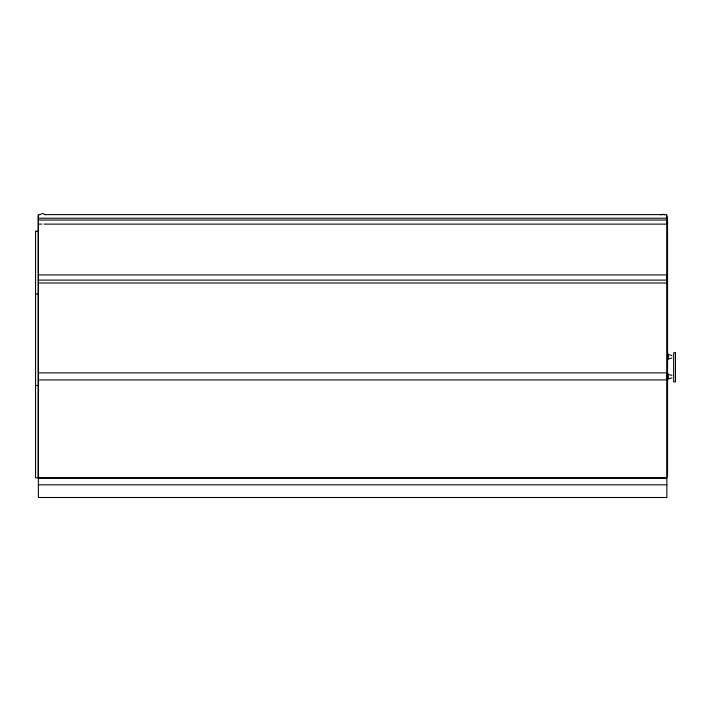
<?xml version="1.0" encoding="UTF-8"?>
<svg xmlns="http://www.w3.org/2000/svg" width="711" height="711" viewBox="0 0 711 711"><rect width="100%" height="100%" fill="white"/><g stroke="black" fill="none" stroke-linecap="round" stroke-linejoin="round"><path stroke-width="1.07" d="M38.51 477.392L38.936 478.432M40.447 214.606L38.225 214.606L38.225 478.121L666.714 478.121L666.714 477.401M39.603 214.686L42.598 213.496L45.584 214.686M660.51 214.802L662.625 214.26L664.741 214.802M669.229 358.771L671.931 358.006M669.229 378.625L671.931 377.879M44.891 214.606L666.714 214.606L666.714 478.121M38.367 218.215L666.856 218.215L666.856 224.116L43.922 224.116M38.367 220.037L666.856 220.037M38.367 224.116L41.7 224.116M38.367 231.306L35.55 231.306L35.55 477.774L666.856 477.774L666.856 497.504L38.367 497.504L38.367 215.797M35.55 231.448L38.367 231.448M38.367 274.944L666.856 274.944L666.856 282.987L38.367 282.987M38.367 280.107L666.856 280.107M35.55 294.105L38.367 294.105M38.367 372.875L666.856 372.875L666.856 379.923L38.367 379.923M35.55 385.478L38.367 385.478M38.367 484.822L666.856 484.822M671.931 375.399L669.229 374.661M671.931 355.536L669.229 354.771M668.26 353.962L668.26 359.588M668.26 373.826L668.26 379.452M667.558 217.264L667.558 476.619M666.856 215.797L666.856 217.842M675.45 352.825L673.664 352.825L673.664 381.851L675.45 381.851L675.45 352.825"/></g></svg>
